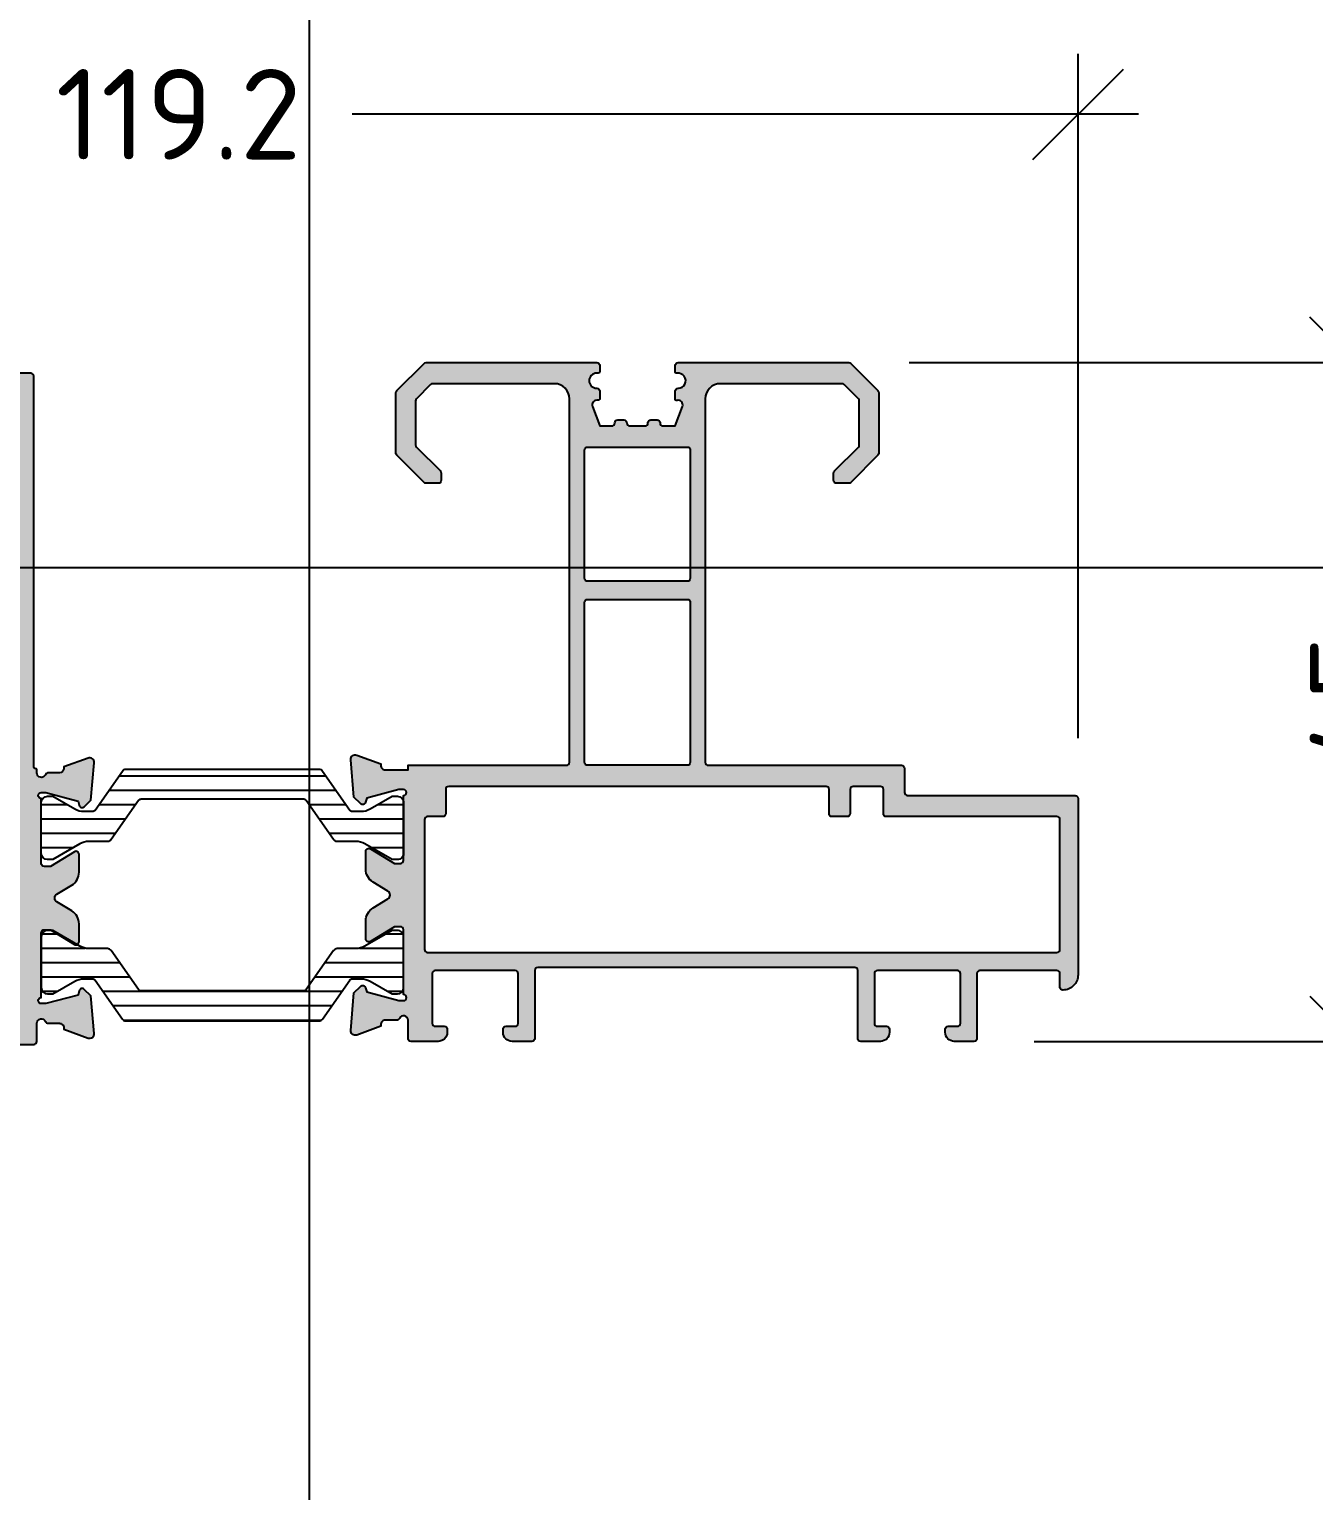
# Model space of a CAD drawing. Extents: x -4122 to 3414, y -5760 to 3840.
# Drawn here: x 722.5 to 807.6, y 2418.8 to 2515.7 of the extents above; entities that cross this region are included whole.
import ezdxf

# ---------------------------------------------------------------- set-up
doc = ezdxf.new("R2010")
doc.units = 0
doc.layers.get('0').update_dxf_attribs({"linetype": 'CONTINUOUS'})
doc.layers.get('DEFPOINTS').update_dxf_attribs({"linetype": 'CONTINUOUS'})
for name, color, linetype in [('ALUM', 7, 'CONTINUOUS'), ('DIM', 94, 'CONTINUOUS'), ('ETEM_AL-HATCH-2', 253, 'CONTINUOUS'), ('POLYAMIDS', 7, 'CONTINUOUS'), ('POLYAMIDS_HATCH', 7, 'CONTINUOUS'), ('UNMOVABLE', 4, 'CONTINUOUS')]:
    doc.layers.add(name, color=color, linetype=linetype)
doc.styles.add('ETEM_NAN', font='isocpeur.ttf')
doc.dimstyles.new('ETEM_ARCHITECTURE_STYLE$0', dxfattribs={"dimtxt": 2, "dimasz": 1, "dimexe": 1, "dimexo": 1, "dimgap": 1, "dimtad": 0, "dimdec": 1, "dimtxsty": 'ETEM_NAN', "dimblk": 'OBLIQUE', "dimcen": 0, "dimdle": 1, "dimclrd": 7, "dimclre": 7, "dimclrt": 7, "dimazin": 3, "dimtfac": 1, "dimtdec": 1, "dimtmove": 0, "dimatfit": 3, "dimtolj": 1, "dimtzin": 0})
pattern_1 = [(0, (-2863.374082630672, -998.9820581089853), (3e-16, 0.9524999999999999), [])]

# ---------------------------------------------------------------- blocks, each defined once
blk = doc.blocks.new('E_75_TEST_PAGE')
at = {"layer": 'DEFPOINTS'}
for p, q in [((185.9338302113247, 0), (185.9338302113247, -960)), ((278.8067960027729, -399.9999999999973), (73.06086441988009, -399.9999999999973))]:
    blk.add_line(p, q, dxfattribs=at)
blk = doc.blocks.new('_OBLIQUE')
at = {"color": 0, "linetype": 'BYBLOCK'}
blk.add_line((-0.5, -0.5), (0.5, 0.5), dxfattribs=at)
blk = doc.blocks.new('*D31')
at = {"layer": 'DEFPOINTS', "color": 0}
for p in [(791.9559492381146, 2510.066571725023), (672.7559492379975, 2477.506758538939), (791.9559492381146, 2464.706758538965)]:
    blk.add_point(p, dxfattribs=at)
at = {"layer": 'DIM', "color": 7}
for p, q in [((672.7559492379975, 2481.506758538939), (672.7559492379975, 2514.066571725023)), ((791.9559492381146, 2468.706758538965), (791.9559492381146, 2514.066571725023)), ((668.7559492379975, 2510.066571725023), (720.855949238056, 2510.066571725023)), ((795.9559492381146, 2510.066571725023), (743.855949238056, 2510.066571725023))]:
    blk.add_line(p, q, dxfattribs=at)
at = {"layer": 'DIM', "color": 7, "xscale": 6, "yscale": 6, "zscale": 6, "rotation": 180}
blk.add_blockref('_OBLIQUE', (672.7559492379975, 2510.066571725023), dxfattribs=at)
at = {"layer": 'DIM', "color": 7, "xscale": 6, "yscale": 6, "zscale": 6}
blk.add_blockref('_OBLIQUE', (791.9559492381146, 2510.066571725023), dxfattribs=at)
at = {"layer": 'DIM', "color": 7, "insert": (732.355949238056, 2510.066571725023), "char_height": 6, "attachment_point": 5, "style": 'ETEM_NAN'}
blk.add_mtext('119.2', dxfattribs=at)
blk = doc.blocks.new('*D32')
at = {"layer": 'DEFPOINTS', "color": 0}
for p in [(776.7559492382435, 2493.606758538933), (785.0559492381118, 2448.606758538964), (810.318411195348, 2448.606758538964)]:
    blk.add_point(p, dxfattribs=at)
at = {"layer": 'DIM', "color": 7}
for p, q in [((810.318411195348, 2497.606758538933), (810.318411195348, 2479.006758538949)), ((780.7559492382435, 2493.606758538933), (814.318411195348, 2493.606758538933)), ((810.318411195348, 2444.606758538964), (810.318411195348, 2463.206758538949)), ((789.0559492381118, 2448.606758538964), (814.318411195348, 2448.606758538964))]:
    blk.add_line(p, q, dxfattribs=at)
at = {"layer": 'DIM', "color": 7, "xscale": 6, "yscale": 6, "zscale": 6}
for p, rotation in [((810.318411195348, 2493.606758538933), 90), ((810.318411195348, 2448.606758538964), 270)]:
    blk.add_blockref('_OBLIQUE', p, dxfattribs=dict(at, rotation=rotation))
at = {"layer": 'DIM', "color": 7, "insert": (810.3184111953484, 2471.106758538948), "char_height": 6, "attachment_point": 5, "rotation": 90, "style": 'ETEM_NAN'}
blk.add_mtext('45', dxfattribs=at)

msp = doc.modelspace()

# ---------------------------------------------------------------- hatches: boundary and pattern name
at = {"layer": 'ETEM_AL-HATCH-2'}
h = msp.add_hatch(color=256, dxfattribs=at)
h.paths.add_polyline_path([(780.4559492381219, 2466.706758538962, 0.4142135623732606), (780.2559492381216, 2466.906758538963), (767.4559492380505, 2466.906758538955, -0.4142135623750742), (767.2559492380466, 2467.10675853896), (767.2559492381957, 2491.206758538939, -0.4142135623713483), (768.2559492381962, 2492.206758538933), (776.400314319632, 2492.206758538931), (777.4559492382369, 2491.151123620326), (777.4559492382347, 2488.062393457549), (775.8145278820022, 2486.420972101315, 0.1989123673775118), (775.7559492382394, 2486.279550745079), (775.7559492382358, 2485.806758538948, 0.4142135623760138), (775.9559492382365, 2485.606758538947), (776.7559492382458, 2485.606758538949, 0.198912367379068), (776.8973705944815, 2485.665337182711), (778.6973705944716, 2487.465337182701, 0.1989123673795353), (778.7559492382339, 2487.606758538938), (778.7559492382358, 2491.606758538938, 0.1989123673797833), (778.6973705944725, 2491.748179895178), (776.8973705944801, 2493.54817989517, 0.1989123673796952), (776.755949238243, 2493.606758538932), (765.45594923802, 2493.606758538931, 0.4142135623730479), (765.2559492381248, 2493.406758539035), (765.2559492381248, 2492.989827147461, 0.4344965176474515), (765.370880925099, 2492.89946878051, -1.089357923036578), (765.4559492381228, 2491.906758538966, 0.4142135623748115), (765.255949238123, 2491.706758538966), (765.2559492381253, 2491.1807940299, 0.4423002207522633), (765.3774256036078, 2491.096299622141, -0.6101096765282041), (765.7371750123131, 2490.702297714135), (765.2559492381521, 2489.40675853893), (764.4559492382024, 2489.40675853893, -0.4142135623731004), (764.2559492382012, 2489.606758538931, 0.4142137598375313), (764.0559491033656, 2489.806758538929), (763.6559491033655, 2489.806758269255, 0.4142131674431699), (763.4559492382037, 2489.606758404094, -0.4142133649075416), (763.2559492382035, 2489.406758538932), (762.2559492380175, 2489.406758538932, -0.4142133649084575), (762.0559492380168, 2489.606758404095, 0.4142131674440802), (761.8559493728563, 2489.806758269255), (761.4559493730395, 2489.806758538929, 0.4142137598370352), (761.255949238203, 2489.606758538931, -0.414213562372606), (761.0559492382023, 2489.40675853893), (760.2559492382558, 2489.40675853893), (759.7747234639124, 2490.702297714093, -0.522661958259284), (760.0559492380813, 2491.106758539005), (760.1559492382845, 2491.106758539007, 0.4142135624828435), (760.2559492382812, 2491.206758539045), (760.2559492380848, 2491.706758539048, 0.4142135622199642), (760.0559492381122, 2491.906758538968, -1), (760.0559492381618, 2492.906758538968), (760.1559492382827, 2492.906758538968, 0.4142135623730951), (760.255949238283, 2493.006758538968), (760.255949238283, 2493.406758539035, 0.4142135623730483), (760.0559492383883, 2493.606758538931), (748.7559492381639, 2493.606758538932, 0.1989123673656451), (748.6145278819337, 2493.548179895177), (746.814527881747, 2491.748179895185, 0.1989123673937105), (746.7559492379756, 2491.606758538938), (746.7559492379756, 2487.606758538938, 0.1989123673796567), (746.8145278817384, 2487.465337182701), (748.6145278817277, 2485.665337182711, 0.1989123673790666), (748.7559492379652, 2485.606758538949), (749.5559492379754, 2485.606758538947, 0.4142135623760138), (749.7559492379756, 2485.806758538948), (749.755949237972, 2486.279550745079, 0.1989123673775075), (749.6973705942097, 2486.420972101315), (748.0559492379767, 2488.062393457549), (748.0559492379767, 2491.151123620328), (749.1115841565812, 2492.206758538933), (757.2559492382103, 2492.206758538933, -0.4142135623751729), (758.2559492382103, 2491.206758538925), (758.2559492380393, 2467.106758538961, -0.4142135623710679), (758.0559492380386, 2466.906758538961), (747.5559492380077, 2466.906758538963), (747.5559492380077, 2466.606758538961), (746.0559492380081, 2466.606758538961, -0.4142135623730951), (745.7559492380084, 2466.906758538961), (745.7559492380084, 2467.007262472451), (744.1585552810071, 2467.588666325195, 0.5486187866263649), (743.757090828584, 2467.280611816137), (743.9741484870489, 2464.799631427166), (744.408442731493, 2464.365337182722, 0.5773502691897558), (744.743049252988, 2464.454994729939), (744.8177638756684, 2464.733833497853), (746.9559492380127, 2465.30675853896), (747.255949238012, 2465.30675853896, -1), (747.255949238012, 2464.906758538963), (747.255949238012, 2460.606758538959, -0.4142135623730951), (747.0559492380127, 2460.406758538959), (746.6559492380098, 2460.406758538959), (745.0598882371843, 2461.3776289122, 0.5850073685778995), (744.755949238012, 2461.20675853896), (744.755949238012, 2460.01783856714, 0.2618237868472814), (745.2362542421512, 2459.163486700942), (746.2233181444727, 2458.563064098821, -0.5621864048547511), (746.2233181444727, 2458.050452979104), (745.2362542421498, 2457.45003037698, 0.2618237868477389), (744.7559492380102, 2456.595678510776), (744.7559492380138, 2455.406758538958, 0.5850073685765936), (745.0598882371861, 2455.235888165719), (746.6559492380117, 2456.206758538958), (747.0559492380131, 2456.206758538958, -0.4142135623730951), (747.2559492380138, 2456.006758538957), (747.2559492380138, 2451.706758538958, -1), (747.2559492380152, 2451.30675853896), (746.9559492380127, 2451.306758538959), (744.8177638756703, 2451.879683580066), (744.7430492529903, 2452.158522347978, 0.5773502691890443), (744.4084427314953, 2452.248179895195), (743.9741484870507, 2451.813885650753), (743.7570908285858, 2449.332905261783, 0.5486187866263657), (744.1585552810103, 2449.024850752723), (745.7559492380138, 2449.606254605468), (745.7559492380138, 2449.706758538959, -0.414213562373095), (746.0559492380131, 2450.006758538957), (746.7976916685153, 2450.006758538957, 0.2982166266984876), (746.9809946963138, 2450.126758538958, -0.8128360659238313), (747.5559492380113, 2450.006758538957), (747.5559492380113, 2448.806758538964, 0.4142135623730909), (747.7559492380116, 2448.606758538963), (749.5559492380127, 2448.606758538963, 0.4783301134816803), (750.1422817338185, 2449.33409354735, 0.5278232370042577), (749.9559492380105, 2449.606758538967), (749.3559492380128, 2449.606758538965, -0.4142135623738234), (749.1559492380135, 2449.806758538964), (749.1559492380117, 2453.106758538965, -0.4142135623732565), (749.3559492380124, 2453.306758538966), (754.6559492380121, 2453.306758538966, -0.4127420533359024), (754.8559492380124, 2453.107761352401), (754.8559492380124, 2449.806758538964, -0.4142135623730951), (754.6559492380117, 2449.606758538963), (754.0559492380117, 2449.606758538963, 0.5278232369990815), (753.869616742205, 2449.334093547352, 0.478330113479008), (754.4559492380168, 2448.606758538963), (755.755949238012, 2448.606758538963, 0.4142135623730951), (755.9559492380127, 2448.806758538964), (755.9559492380127, 2453.306758538962, -0.414213562373095), (756.1559492380135, 2453.506758538963), (777.1559492381117, 2453.506758538963, -0.414213562373095), (777.3559492381124, 2453.306758538962), (777.3559492381124, 2448.806758538964, 0.4142135623726841), (777.5559492381132, 2448.606758538963), (778.8559492381047, 2448.606758538961, 0.4783301134778991), (779.4422817339197, 2449.334093547348, 0.527823237004241), (779.2559492381139, 2449.606758538963), (778.6559492381135, 2449.606758538963, -0.4142135623730951), (778.4559492381128, 2449.806758538964), (778.4559492381128, 2453.105750672018, -0.4156866041302272), (778.6559492381135, 2453.306758538966), (783.9559492381114, 2453.306758538966, -0.4127420533358945), (784.1559492381117, 2453.107761352401), (784.1559492381117, 2449.806758538964, -0.4142135623730951), (783.955949238111, 2449.606758538963), (783.3559492381111, 2449.606758538963, 0.5278232369988094), (783.1696167423044, 2449.334093547352, 0.4783301134790607), (783.7559492381162, 2448.606758538963), (785.0559492381113, 2448.606758538963, 0.4142135623730951), (785.2559492381121, 2448.806758538964), (785.2559492381121, 2453.106758538965, -0.4142135623730951), (785.4559492381128, 2453.306758538966), (790.5559492381077, 2453.306758538966, -0.4142135623807899), (790.7559492381084, 2453.10675853896), (790.7559492380848, 2452.20675853895, 0.4142135623806651), (790.955949238085, 2452.006758538945, 0.4142135623732199), (791.9559492381146, 2453.006758538974), (791.9559492381146, 2464.706758538966, 0.4142135623730014), (791.7559492381152, 2464.906758538966), (780.6559492381217, 2464.90675853897, -0.4142135623729977), (780.4559492381219, 2465.106758538969)])
h.paths.add_polyline_path([(775.2559492380493, 2465.506758538957, -0.4142135623730951), (775.455949238051, 2465.306758538956), (775.455949238051, 2463.706758538959, 0.4142135623730951), (775.6559492380526, 2463.506758538957), (776.6559492380553, 2463.506758538957, 0.4142135623730951), (776.8559492380597, 2463.706758538962), (776.8559492380597, 2465.306758538959, -0.4142135623733917), (777.0559492380609, 2465.506758538959), (778.8559492381288, 2465.506758538957, -0.4142135623727984), (779.0559492381295, 2465.306758538956), (779.0559492381295, 2463.706758538958, 0.4142135623730951), (779.2559492381303, 2463.506758538957), (790.5559492381186, 2463.506758538957, -0.4142135623730951), (790.7559492381157, 2463.30675853896), (790.7559492381157, 2454.706758538963, -0.4142135623730931), (790.5559492381154, 2454.506758538963), (748.8559492380106, 2454.506758538963, -0.4142135623731579), (748.6559492380098, 2454.706758538964), (748.6559492380117, 2463.306758538948, -0.4142135623730339), (748.8559492380215, 2463.506758538957), (749.8559492380515, 2463.506758538957, 0.414213562373095), (750.0559492380513, 2463.706758538958), (750.0559492380513, 2465.306758538956, -0.4142135623730951), (750.2559492380525, 2465.506758538957)], flags=16)
h.paths.add_polyline_path([(766.0559492380131, 2466.906758538952), (759.4559492381046, 2466.906758538946, -0.4142135623719292), (759.255949238103, 2467.106758538946), (759.255949238052, 2477.706758538928, -0.4142135623745028), (759.4559492380514, 2477.906758538928), (766.0559492380136, 2477.906758538928, -0.4142135623730949), (766.2559492380138, 2477.706758538927), (766.2559492380138, 2467.106758538952, -0.4142135623729946)], flags=16)
h.paths.add_polyline_path([(766.055949238055, 2479.106758538889), (759.455949238035, 2479.106758538885, -0.4142135623729434), (759.2559492380338, 2479.306758538886), (759.2559492380248, 2487.806758538843, -0.4142135623734085), (759.4559492380228, 2488.006758538841), (766.0559492381864, 2488.006758538841, -0.4142135623775433), (766.2559492381848, 2487.806758538839), (766.2559492380557, 2479.306758538886, -0.4142135623691094)], flags=16)
h = msp.add_hatch(color=256, dxfattribs=at)
edge = h.paths.add_edge_path()
edge.add_arc((718.055949238004, 2492.606758538932), 0.299999999999244, 89.99999999999459, 180.0000000000054)
edge.add_line((717.7559492380047, 2492.606758538932), (717.7559492380047, 2491.506758538934))
edge.add_arc((718.5559492380063, 2491.506758538932), 0.8000000000013472, 179.999999999888, 269.9999999998514)
edge.add_arc((718.5559492380027, 2490.906758538933), 0.2000000000024897, 270.0000000005048, 360.0000000005374)
edge.add_line((718.7559492380047, 2490.906758538935), (718.7559492380047, 2491.506758538934))
edge.add_arc((718.9559492380037, 2491.506758538932), 0.1999999999988802, 89.99999999947067, 179.999999999487, ccw=False)
edge.add_line((718.9559492380055, 2491.706758538931), (721.3559492380033, 2491.706758538931))
edge.add_arc((721.3559492380051, 2491.506758538932), 0.199999999998937, 5.293259164318442e-10, 90.00000000051301, ccw=False)
edge.add_line((721.555949238004, 2491.506758538934), (721.555949238004, 2485.906758538935))
edge.add_arc((721.3559492380015, 2485.906758538933), 0.2000000000025466, -89.99999999947892, 5.210836206970271e-10, ccw=False)
edge.add_line((721.3559492380033, 2485.706758538931), (718.7559492380047, 2485.706758538931))
edge.add_line((718.7559492380047, 2485.706758538931), (718.7559492380047, 2486.506758538934))
edge.add_arc((718.5559492380058, 2486.506758538932), 0.199999999998937, 5.292443e-10, 90.00000000051297)
edge.add_arc((718.5559492380022, 2485.906758538933), 0.7999999999973113, 89.99999999985954, 179.9999999998799)
edge.add_line((717.7559492380047, 2485.906758538935), (717.7559492380047, 2484.806758538933))
edge.add_arc((717.9559492380055, 2484.806758538933), 0.2000000000006992, 179.9999999999919, 270.0000000000081)
edge.add_line((717.9559492380055, 2484.606758538932), (721.3559492380069, 2484.606758538932))
edge.add_arc((721.3559492380065, 2484.406758538935), 0.1999999999969759, -0.9747850405913141, 89.99999999984527, ccw=False)
edge.add_line((721.5559202937753, 2484.40335606139), (721.3577060080521, 2473.303356061395))
edge.add_arc((721.1577349522846, 2473.306758538939), 0.1999999999955259, 269.9999999997476, 359.02521495988213, ccw=False)
edge.add_line((721.1577349522837, 2473.106758538943), (715.0559492380004, 2473.106758538947))
edge.add_arc((715.055949237999, 2472.906758538948), 0.1999999999989654, 89.99999999949519, 179.9999999994626)
edge.add_line((714.8559492379997, 2472.90675853895), (714.8559492379997, 2472.706758538916))
edge.add_arc((714.5559492379986, 2472.706758538917), 0.3000000000012335, 203.5781784788444, 359.99999999981543, ccw=False)
edge.add_arc((714.0976916685009, 2472.506758538914), 0.2000000000021414, 23.57817847778698, 89.99999999960917)
edge.add_line((714.0976916685019, 2472.706758538916), (713.3559492379997, 2472.706758538916))
edge.add_arc((713.3559492379978, 2473.006758538914), 0.2999999999973681, 180.0000000017207, 270.0000000003637, ccw=False)
edge.add_line((713.0559492380004, 2473.006758538905), (713.0559492379967, 2473.107262472404))
edge.add_line((713.0559492379967, 2473.107262472404), (711.4585552809973, 2473.68866632515))
edge.add_arc((711.3559492379997, 2473.406758538911), 0.3000000000032976, 70.00000000021647, 184.9999999999085)
edge.add_line((711.0570908285687, 2473.380611816087), (711.2741484870372, 2470.899631427121))
edge.add_line((711.2741484870372, 2470.899631427121), (711.7084427314827, 2470.465337182676))
edge.add_arc((711.8498640877193, 2470.606758538912), 0.1999999999988641, 224.9999999999943, 345.0000000004927)
edge.add_line((712.0430492529764, 2470.554994729894), (712.117763875655, 2470.833833497808))
edge.add_line((712.117763875655, 2470.833833497808), (714.2559492380011, 2471.406758538913))
edge.add_line((714.2559492380011, 2471.406758538913), (714.5559492380004, 2471.406758538913))
edge.add_arc((714.5559492380022, 2471.206758538916), 0.1999999999970896, -89.99999999947892, 90.00000000052108, ccw=False)
edge.add_line((714.555949238004, 2471.006758538919), (714.5559492380004, 2466.70675853892))
edge.add_arc((714.3559492379997, 2466.70675853892), 0.2000000000008129, 270.00000000002444, 359.99999999997556, ccw=False)
edge.add_line((714.3559492379997, 2466.506758538919), (713.9559492379982, 2466.506758538919))
edge.add_line((713.9559492379982, 2466.506758538919), (712.3598882371758, 2467.477628912162))
edge.add_arc((712.2559492380025, 2467.306758538922), 0.2000000000017391, 58.68820535242877, 179.9999999998127)
edge.add_line((712.0559492380004, 2467.306758538922), (712.0559492380004, 2466.117838567101))
edge.add_arc((713.0559492380027, 2466.117838567101), 1.000000000002046, 180.0000000000041, 238.6882053527023)
edge.add_line((712.5362542421414, 2465.263486700901), (714.5559492380004, 2464.034923360625))
edge.add_line((714.5559492380004, 2464.034923360625), (714.5559492380004, 2461.878593717247))
edge.add_line((714.5559492380004, 2461.878593717247), (712.5362542421414, 2460.650030376972))
edge.add_arc((713.0559492380031, 2459.795678510771), 1.000000000002678, 121.3117946473178, 179.9999999999756)
edge.add_line((712.0559492380004, 2459.795678510771), (712.0559492380004, 2458.606758538947))
edge.add_arc((712.2559492380011, 2458.606758538949), 0.2000000000006992, 180.0000000007043, 301.3117946480946)
edge.add_line((712.3598882371758, 2458.43588816571), (713.9559492379982, 2459.40675853895))
edge.add_line((713.9559492379982, 2459.40675853895), (714.3559492379997, 2459.40675853895))
edge.add_arc((714.3559492380015, 2459.206758538951), 0.1999999999989228, 5.251763468550052e-10, 90.00000000052108, ccw=False)
edge.add_line((714.5559492380004, 2459.206758538953), (714.5559492380004, 2454.90675853895))
edge.add_arc((714.5559492380004, 2454.706758538953), 0.1999999999970896, -90, 90, ccw=False)
edge.add_line((714.5559492380004, 2454.506758538956), (714.2559492380011, 2454.506758538956))
edge.add_line((714.2559492380011, 2454.506758538956), (712.117763875655, 2455.079683580065))
edge.add_line((712.117763875655, 2455.079683580065), (712.0430492529764, 2455.358522347975))
edge.add_arc((711.8498640877184, 2455.306758538959), 0.1999999999993329, 14.99999999889084, 134.9999999994645)
edge.add_line((711.7084427314827, 2455.448179895197), (711.2741484870372, 2455.013885650748))
edge.add_line((711.2741484870372, 2455.013885650748), (711.0570908285687, 2452.532905261782))
edge.add_arc((711.3559492379987, 2452.506758538957), 0.3000000000025308, 174.9999999998632, 290.000000000015)
edge.add_line((711.4585552809973, 2452.224850752719), (713.0559492380004, 2452.806254605465))
edge.add_line((713.0559492380004, 2452.806254605465), (713.0559492380004, 2452.90675853895))
edge.add_arc((713.3559492380001, 2452.906758538957), 0.2999999999993577, 90.00000000001631, 180.0000000013733, ccw=False)
edge.add_line((713.3559492379997, 2453.206758538956), (714.0976916685019, 2453.206758538956))
edge.add_arc((714.0976916685028, 2453.406758538958), 0.2000000000016371, 269.9999999998453, 336.4218215211739)
edge.add_arc((714.5559492379999, 2453.206758538957), 0.3000000000001401, -1.3852741176378913e-10, 156.4218215221731, ccw=False)
edge.add_line((714.8559492379997, 2453.206758538956), (714.8559492379997, 2448.606758538961))
edge.add_arc((715.0559492379986, 2448.60675853896), 0.1999999999989086, 179.9999999994789, 269.9999999994789)
edge.add_line((715.0559492379967, 2448.406758538961), (716.3559492379778, 2448.406758538961))
edge.add_arc((716.3559492379778, 2449.006758538967), 0.6000000000059771, 270.0000000000135, 359.9999999996377)
edge.add_line((716.9559492379836, 2449.006758538963), (716.9559492379836, 2449.206758538964))
edge.add_arc((716.7559492379834, 2449.206758538964), 0.2000000000005286, 359.999999999943, 450.000000000057)
edge.add_line((716.7559492379829, 2449.406758538964), (716.1559492379844, 2449.406758538964))
edge.add_arc((716.1559492379826, 2449.606758538963), 0.1999999999989086, 180.0000000005211, 270.0000000005211, ccw=False)
edge.add_line((715.9559492379836, 2449.606758538961), (715.9559492379836, 2452.905750672017))
edge.add_arc((716.1559492379848, 2452.906756012208), 0.2000025267570447, 90.00000000000807, 180.2880063239054, ccw=False)
edge.add_line((716.1559492379844, 2453.106758538965), (721.4559492379836, 2453.106758538965))
edge.add_arc((721.4559492379836, 2452.906756012208), 0.2000025267570464, 0.28800632387691394, 89.99999999999193, ccw=False)
edge.add_line((721.6559492379844, 2452.907761352399), (721.6559492379844, 2449.606758538961))
edge.add_arc((721.4559492379855, 2449.606758538963), 0.1999999999989086, 269.9999999994789, 359.9999999994789, ccw=False)
edge.add_line((721.4559492379836, 2449.406758538964), (720.8559492379815, 2449.406758538964))
edge.add_arc((720.8559492379828, 2449.206758538963), 0.2000000000016939, 90.00000000027684, 180.0000000007654)
edge.add_line((720.6559492379807, 2449.20675853896), (720.6559492379844, 2449.006758538963))
edge.add_arc((721.2559492379875, 2449.006758538967), 0.6000000000029218, 180.000000000418, 269.9999999999295)
edge.add_line((721.2559492379866, 2448.406758538964), (722.7559492380011, 2448.406758538964))
edge.add_arc((722.7559492380029, 2448.606758538963), 0.1999999999989086, 269.9999999994789, 359.9999999994789)
edge.add_line((722.9559492380018, 2448.606758538961), (722.9559492380018, 2449.806758538959))
edge.add_arc((723.2559492380025, 2449.806758538958), 0.3000000000004945, 23.578178478161078, 179.9999999998046, ccw=False)
edge.add_arc((723.7142068074983, 2450.006758538959), 0.2000000000003479, 203.5781784785842, 270.000000000399)
edge.add_line((723.7142068074996, 2449.806758538959), (724.4559492380018, 2449.806758538959))
edge.add_arc((724.455949238, 2449.506758538957), 0.3000000000010914, -3.474269760772586e-10, 89.99999999965257, ccw=False)
edge.add_line((724.7559492380011, 2449.506758538956), (724.7559492380011, 2449.406254605467))
edge.add_line((724.7559492380011, 2449.406254605467), (726.3533431950042, 2448.824850752725))
edge.add_arc((726.4559492380032, 2449.106758538958), 0.2999999999983777, 249.9999999996319, 364.9999999996834)
edge.add_line((726.7548076474292, 2449.132905261781), (726.5377499889643, 2451.613885650754))
edge.add_line((726.5377499889643, 2451.613885650754), (726.1034557445188, 2452.048179895196))
edge.add_arc((725.962034388284, 2451.906758538956), 0.2000000000000498, 45.00000000088664, 165.0000000007591)
edge.add_line((725.7688492230251, 2451.958522347974), (725.6941346003429, 2451.679683580064))
edge.add_line((725.6941346003429, 2451.679683580064), (723.5559492380004, 2451.106758538958))
edge.add_line((723.5559492380004, 2451.106758538958), (723.2559492380011, 2451.106758538961))
edge.add_arc((723.2559492380011, 2451.306758538959), 0.1999999999970896, 90, 270, ccw=False)
edge.add_line((723.2559492380011, 2451.506758538956), (723.2559492380011, 2455.806758538959))
edge.add_arc((723.455949238, 2455.806758538957), 0.1999999999989086, 89.99999999947892, 179.9999999994789, ccw=False)
edge.add_line((723.4559492380018, 2456.006758538956), (723.8559492380033, 2456.006758538956))
edge.add_line((723.8559492380033, 2456.006758538956), (725.4520102388293, 2455.035888165716))
edge.add_arc((725.5559492380004, 2455.206758538958), 0.2000000000011421, 238.6882053533445, 360.0000000005252)
edge.add_line((725.7559492380011, 2455.20675853896), (725.7559492380047, 2456.395678510777))
edge.add_arc((724.7559492380038, 2456.395678510778), 1.000000000001108, 359.9999999999732, 418.6882053527321)
edge.add_line((725.2756442338638, 2457.250030376978), (724.2885803315427, 2457.850452979103))
edge.add_arc((724.4444888303007, 2458.106758538961), 0.2999999999986881, 121.3117946473692, 238.68820535263092, ccw=False)
edge.add_line((724.2885803315427, 2458.36306409882), (725.2756442338638, 2458.963486700941))
edge.add_arc((724.7559492380011, 2459.817838567139), 1.000000000000107, 301.3117946474798, 360.0000000001856)
edge.add_line((725.7559492380011, 2459.817838567142), (725.7559492380011, 2461.006758538959))
edge.add_arc((725.5559492380013, 2461.006758538959), 0.2000000000000455, 359.9999999999633, 481.3117946472076)
edge.add_line((725.4520102388293, 2461.177628912199), (723.8559492380033, 2460.20675853896))
edge.add_line((723.8559492380033, 2460.20675853896), (723.4559492380018, 2460.20675853896))
edge.add_arc((723.4559492380009, 2460.40675853896), 0.1999999999998181, 180.0000000007817, 270.00000000026057, ccw=False)
edge.add_line((723.2559492380011, 2460.406758538957), (723.2559492380011, 2464.70675853896))
edge.add_arc((723.2559492380011, 2464.906758538961), 0.2000000000007276, 90, 270, ccw=False)
edge.add_line((723.2559492380011, 2465.106758538961), (723.5559492380004, 2465.106758538961))
edge.add_line((723.5559492380004, 2465.106758538961), (725.6941346003465, 2464.533833497852))
edge.add_line((725.6941346003465, 2464.533833497852), (725.7688492230251, 2464.254994729938))
edge.add_arc((725.9620343882849, 2464.30675853896), 0.2000000000022334, 195.0000000003246, 314.9999999995019)
edge.add_line((726.1034557445224, 2464.16533718272), (726.5377499889643, 2464.599631427166))
edge.add_line((726.5377499889643, 2464.599631427166), (726.7548076474292, 2467.080611816135))
edge.add_arc((726.4559492380037, 2467.10675853896), 0.2999999999981164, 354.9999999997841, 469.9999999997444)
edge.add_line((726.3533431950078, 2467.388666325195), (724.7559492380047, 2466.807262472452))
edge.add_line((724.7559492380047, 2466.807262472452), (724.7559492380047, 2466.70675853896))
edge.add_arc((724.4559492380055, 2466.706758538964), 0.2999999999994145, 270.0000000000271, 359.99999999927803, ccw=False)
edge.add_line((724.4559492380055, 2466.406758538964), (723.7142068074996, 2466.406758538964))
edge.add_arc((723.7142068074983, 2466.206758538964), 0.2000000000003439, 89.99999999960103, 156.4218215214158)
edge.add_arc((723.2559492380029, 2466.406758538966), 0.3000000000006821, 179.9999999996743, 336.4218215216645, ccw=False)
edge.add_line((722.9559492380018, 2466.406758538968), (722.9559492380055, 2466.606758538961))
edge.add_arc((722.8559492380028, 2466.606758538961), 0.1000000000029218, 4.315377e-10, 89.9999999995766)
edge.add_arc((722.8559492380042, 2466.806758538963), 0.0999999999990564, 180.0000000002931, 269.99999999970686, ccw=False)
edge.add_line((722.7559492380047, 2466.806758538962), (722.7559492380047, 2492.706758538931))
edge.add_arc((722.555949238004, 2492.706758538931), 0.2000000000007276, 0, 90)
edge.add_line((722.555949238004, 2492.906758538932), (718.055949238004, 2492.906758538932))
edge = h.paths.add_edge_path(flags=16)
edge.add_arc((721.4559492380059, 2454.506758538963), 0.2000000000006992, -90.00000000000807, 8.071765478234738e-12, ccw=False)
edge.add_line((721.4559492380055, 2454.306758538962), (716.1559492380062, 2454.306758538962))
edge.add_arc((716.1559492380067, 2454.506758538963), 0.200000000000756, 180.0000000000081, 269.99999999999187, ccw=False)
edge.add_line((715.9559492380055, 2454.506758538963), (715.9559492379982, 2471.706758538964))
edge.add_arc((716.1559492379989, 2471.706758538964), 0.2000000000007276, 90, 180, ccw=False)
edge.add_line((716.1559492379989, 2471.906758538964), (721.4559492379982, 2471.906758538964))
edge.add_arc((721.4559492379964, 2471.706758538965), 0.1999999999989654, -5.04826402902836e-10, 89.9999999994626, ccw=False)
edge.add_line((721.6559492379953, 2471.706758538964), (721.6559492380062, 2454.506758538963))
at = {"layer": 'POLYAMIDS_HATCH', "ltscale": 0.1}
h = msp.add_hatch(dxfattribs=at)
h.set_pattern_fill('ANSI31', color=256, scale=0.3, angle=315)
h.set_pattern_definition(pattern_1)
edge = h.paths.add_edge_path()
edge.add_line((735.2559492375591, 2464.656758538959), (729.8617778557606, 2464.656758538959))
edge.add_arc((729.8617778557586, 2464.456758538959), 0.1999999999998181, 89.99999999944633, 144.9999999993937)
edge.add_line((729.6979474469023, 2464.571473826231), (727.8866588367842, 2461.984685608053))
edge.add_arc((727.6409132234982, 2462.156758538959), 0.299999999999821, 269.9999999998263, 324.99999999984647, ccw=False)
edge.add_line((727.6409132234973, 2461.85675853896), (726.416718753018, 2461.85675853896))
edge.add_arc((726.41671875302, 2460.656758538958), 1.200000000001182, 90.00000000009229, 120.0000000000944)
edge.add_line((725.8167187530177, 2461.6959890235), (724.0167187530184, 2460.656758538959))
edge.add_line((724.0167187530184, 2460.656758538959), (723.6559492375596, 2460.656758538959))
edge.add_arc((723.6559492375601, 2461.05675853896), 0.4000000000010004, 179.9999999999349, 269.99999999993486, ccw=False)
edge.add_line((723.2559492375591, 2461.05675853896), (723.2559492375591, 2464.456758538958))
edge.add_arc((723.6559492375601, 2464.456758538959), 0.4000000000010004, 90.00000000006509, 180.0000000000651, ccw=False)
edge.add_line((723.6559492375596, 2464.85675853896), (724.0167187530184, 2464.85675853896))
edge.add_line((724.0167187530184, 2464.85675853896), (725.470308591504, 2464.017528054419))
edge.add_arc((726.0703085915064, 2465.056758538961), 1.200000000001225, 239.9999999999009, 269.9999999999023)
edge.add_line((726.0703085915044, 2463.85675853896), (726.6518358274485, 2463.85675853896))
edge.add_arc((726.6518358274504, 2464.056758538959), 0.1999999999998181, 269.9999999994463, 324.9999999993938)
edge.add_line((726.8156662363068, 2463.942043251688), (728.6269548464248, 2466.528831469865))
edge.add_arc((728.8727004597109, 2466.356758538959), 0.299999999999821, 89.99999999982629, 144.9999999998464, ccw=False)
edge.add_line((728.8727004597118, 2466.656758538959), (735.25594923756, 2466.656758538959))
edge.add_line((735.25594923756, 2466.656758538959), (741.6391980154073, 2466.656758538959))
edge.add_arc((741.6391980154082, 2466.356758538959), 0.2999999999997272, 35.00000000015348, 90.00000000017371, ccw=False)
edge.add_line((741.8849436286943, 2466.528831469865), (743.6962322388123, 2463.942043251688))
edge.add_arc((743.8600626476682, 2464.056758538959), 0.1999999999988439, 215.0000000004675, 270.0000000004234)
edge.add_line((743.8600626476697, 2463.85675853896), (744.4415898836147, 2463.85675853896))
edge.add_arc((744.4415898836122, 2465.056758538959), 1.199999999999818, 270.0000000001194, 300.0000000001129)
edge.add_line((745.0415898836142, 2464.017528054419), (746.4951797221007, 2464.85675853896))
edge.add_line((746.4951797221007, 2464.85675853896), (746.8559492375595, 2464.85675853896))
edge.add_arc((746.8559492375585, 2464.456758538959), 0.4000000000005457, -1.3028511602897197e-10, 89.99999999986977, ccw=False)
edge.add_line((747.2559492375591, 2464.456758538958), (747.2559492375591, 2461.05675853896))
edge.add_arc((746.8559492375585, 2461.056758538959), 0.4000000000005457, -89.99999999986971, 1.3022827261011116e-10, ccw=False)
edge.add_line((746.8559492375595, 2460.656758538959), (746.4951797221007, 2460.656758538959))
edge.add_line((746.4951797221007, 2460.656758538959), (744.6951797221005, 2461.6959890235))
edge.add_arc((744.0951797220982, 2460.656758538958), 1.200000000001168, 59.99999999990558, 89.99999999990773)
edge.add_line((744.0951797221002, 2461.85675853896), (742.8709852516209, 2461.85675853896))
edge.add_arc((742.8709852516205, 2462.156758538958), 0.2999999999988177, 215.0000000000611, 270.0000000000868, ccw=False)
edge.add_line((742.6252396383348, 2461.984685608053), (740.8139510282159, 2464.571473826231))
edge.add_arc((740.65012061936, 2464.45675853896), 0.1999999999988439, 35.00000000046754, 90.0000000004234)
edge.add_line((740.6501206193585, 2464.656758538959), (735.2559492375591, 2464.656758538959))
h = msp.add_hatch(dxfattribs=at)
h.set_pattern_fill('ANSI31', color=256, scale=0.3, angle=315)
h.set_pattern_definition(pattern_1)
edge = h.paths.add_edge_path()
edge.add_line((735.2559492380047, 2451.956758538958), (729.8617778562062, 2451.956758538958))
edge.add_arc((729.8617778562043, 2452.156758538958), 0.1999999999998181, 215.0000000006063, 270.00000000055365, ccw=False)
edge.add_line((729.6979474473479, 2452.042043251686), (727.8866588372299, 2454.628831469864))
edge.add_arc((727.6409132239438, 2454.456758538958), 0.299999999999821, 35.00000000015354, 90.0000000001737)
edge.add_line((727.6409132239429, 2454.756758538957), (726.4167187534637, 2454.756758538957))
edge.add_arc((726.4167187534656, 2455.956758538959), 1.200000000001182, 239.99999999990558, 269.9999999999077, ccw=False)
edge.add_line((725.8167187534633, 2454.917528054417), (724.016718753464, 2455.956758538958))
edge.add_line((724.016718753464, 2455.956758538958), (723.6559492380053, 2455.956758538958))
edge.add_arc((723.6559492380057, 2455.556758538957), 0.4000000000010004, 90.00000000006513, 180.0000000000651)
edge.add_line((723.2559492380047, 2455.556758538957), (723.2559492380047, 2452.156758538959))
edge.add_arc((723.6559492380057, 2452.156758538958), 0.4000000000010004, 179.9999999999349, 269.9999999999349)
edge.add_line((723.6559492380053, 2451.756758538957), (724.016718753464, 2451.756758538957))
edge.add_line((724.016718753464, 2451.756758538957), (725.4703085919497, 2452.595989023498))
edge.add_arc((726.0703085919521, 2451.556758538956), 1.200000000001225, 90.00000000009771, 120.0000000000991, ccw=False)
edge.add_line((726.07030859195, 2452.756758538957), (726.6518358278942, 2452.756758538957))
edge.add_arc((726.6518358278961, 2452.556758538958), 0.1999999999998181, 35.00000000060618, 90.00000000055371, ccw=False)
edge.add_line((726.8156662367525, 2452.671473826229), (728.6269548468705, 2450.084685608052))
edge.add_arc((728.8727004601566, 2450.256758538958), 0.299999999999821, 215.0000000001536, 270.0000000001737)
edge.add_line((728.8727004601575, 2449.956758538958), (735.2559492380057, 2449.956758538958))
edge.add_line((735.2559492380057, 2449.956758538958), (741.6391980158529, 2449.956758538958))
edge.add_arc((741.6391980158538, 2450.256758538958), 0.2999999999997272, 269.9999999998263, 324.9999999998465)
edge.add_line((741.8849436291399, 2450.084685608052), (743.6962322392579, 2452.671473826229))
edge.add_arc((743.8600626481139, 2452.556758538959), 0.1999999999988439, 89.99999999957657, 144.9999999995325, ccw=False)
edge.add_line((743.8600626481153, 2452.756758538957), (744.4415898840604, 2452.756758538957))
edge.add_arc((744.4415898840579, 2451.556758538958), 1.199999999999818, 59.99999999988711, 89.99999999988057, ccw=False)
edge.add_line((745.0415898840598, 2452.595989023498), (746.4951797225464, 2451.756758538957))
edge.add_line((746.4951797225464, 2451.756758538957), (746.8559492380051, 2451.756758538957))
edge.add_arc((746.8559492380042, 2452.156758538958), 0.4000000000005457, 270.0000000001302, 360.0000000001303)
edge.add_line((747.2559492380047, 2452.156758538959), (747.2559492380047, 2455.556758538957))
edge.add_arc((746.8559492380042, 2455.556758538958), 0.4000000000005457, 359.9999999998698, 449.9999999998697)
edge.add_line((746.8559492380051, 2455.956758538958), (746.4951797225464, 2455.956758538958))
edge.add_line((746.4951797225464, 2455.956758538958), (744.6951797225462, 2454.917528054417))
edge.add_arc((744.0951797225439, 2455.956758538959), 1.200000000001168, 270.00000000009226, 300.0000000000944, ccw=False)
edge.add_line((744.0951797225458, 2454.756758538957), (742.8709852520666, 2454.756758538957))
edge.add_arc((742.8709852520661, 2454.456758538959), 0.2999999999988177, 89.99999999991316, 144.9999999999389)
edge.add_line((742.6252396387805, 2454.628831469864), (740.8139510286616, 2452.042043251686))
edge.add_arc((740.6501206198056, 2452.156758538957), 0.1999999999988439, 269.99999999957663, 324.99999999953246, ccw=False)
edge.add_line((740.6501206198042, 2451.956758538958), (735.2559492380047, 2451.956758538958))

# ---------------------------------------------------------------- linework, layer by layer
at = {"layer": 'ALUM'}
for points in [[(791.9559492381146, 2464.706758538965), (791.9559492381146, 2453.006758538974, -0.4142135623734946), (790.9559492380837, 2452.006758538945, -0.4142135623774238), (790.7559492380848, 2452.206758538949), (790.7559492381084, 2453.10675853896, 0.4142135623807952), (790.5559492381077, 2453.306758538966), (785.4559492381128, 2453.306758538966, 0.414213562373095), (785.2559492381121, 2453.106758538965), (785.2559492381121, 2448.806758538964, -0.414213562373095), (785.0559492381113, 2448.606758538963), (783.7559492381121, 2448.606758538963, -0.4142135623691963), (783.1559492381117, 2449.206758538964), (783.1559492381117, 2449.406758538963, -0.4142135623780898), (783.3559492381124, 2449.606758538963), (783.955949238111, 2449.606758538963, 0.414213562373095), (784.1559492381117, 2449.806758538964), (784.1559492381117, 2453.105750672018, 0.4156866041310246), (783.955949238111, 2453.306758538966), (778.6559492381135, 2453.306758538966, 0.4156866041308586), (778.4559492381128, 2453.105750672018), (778.4559492381128, 2449.806758538964, 0.414213562373095), (778.6559492381135, 2449.606758538963), (779.2559492381121, 2449.606758538963, -0.4142135623777567), (779.4559492381128, 2449.406758538963), (779.455949238111, 2449.206758538964, -0.4142135623687802), (778.8559492381106, 2448.606758538961), (777.5559492381132, 2448.606758538963, -0.414213562373095), (777.3559492381124, 2448.806758538964), (777.3559492381124, 2453.306758538962, 0.4142135623730535), (777.1559492381117, 2453.506758538963), (756.1559492380135, 2453.506758538963, 0.4142135623730534), (755.9559492380127, 2453.306758538962), (755.9559492380127, 2448.806758538964, -0.414213562373095), (755.755949238012, 2448.606758538963), (754.4559492380127, 2448.606758538963, -0.4142135623691963), (753.8559492380124, 2449.206758538964), (753.8559492380124, 2449.406758538963, -0.4142135623780898), (754.0559492380131, 2449.606758538963), (754.6559492380117, 2449.606758538963, 0.414213562373095), (754.8559492380124, 2449.806758538964), (754.8559492380124, 2453.105750672018, 0.4156866041310246), (754.6559492380117, 2453.306758538966), (749.3559492380124, 2453.306758538966, 0.414213562373095), (749.1559492380117, 2453.106758538965), (749.1559492380135, 2449.806758538964, 0.4142135623742189), (749.3559492380124, 2449.606758538965), (749.9559492380127, 2449.606758538967, -0.414213562370348), (750.1559492380117, 2449.406758538966), (750.1559492380117, 2449.206758538964, -0.4142135623743077), (749.5559492380113, 2448.606758538963), (747.7559492380102, 2448.606758538963, -0.4142135623722792), (747.5559492380113, 2448.806758538964), (747.5559492380113, 2450.006758538957, 0.81283606592552), (746.9809946963129, 2450.126758538956, -0.2982166266960859), (746.7976916685153, 2450.006758538957), (746.0559492380131, 2450.006758538957, 0.4142135623735391), (745.7559492380138, 2449.706758538958), (745.7559492380138, 2449.606254605468), (744.1585552810108, 2449.024850752724, -0.5486187866279364), (743.7570908285858, 2449.332905261783), (743.9741484870507, 2451.813885650753), (744.4084427314943, 2452.248179895194, -0.5773502691909871), (744.7430492529899, 2452.158522347978), (744.8177638756703, 2451.879683580066), (746.9559492380127, 2451.306758538959), (747.2559492380138, 2451.30675853896, 0.9999999999999999), (747.2559492380138, 2451.706758538958), (747.2559492380138, 2456.006758538957, 0.4142135623724291), (747.0559492380131, 2456.206758538958), (746.6559492380117, 2456.206758538958), (745.0598882371856, 2455.235888165719, -0.5850073685772093), (744.7559492380138, 2455.406758538959), (744.7559492380102, 2456.595678510781, -0.2618237868469329), (745.2362542421512, 2457.450030376981), (746.2233181444723, 2458.050452979104, 0.5621864048554108), (746.2233181444723, 2458.563064098821), (745.2362542421512, 2459.163486700942, -0.2618237868470957), (744.755949238012, 2460.017838567139), (744.755949238012, 2461.20675853896, -0.5850073685772091), (745.0598882371838, 2461.3776289122), (746.6559492380098, 2460.406758538959), (747.0559492380113, 2460.406758538959, 0.4142135623763832), (747.255949238012, 2460.60675853896), (747.255949238012, 2464.906758538963, 0.9999999999999999), (747.255949238012, 2465.30675853896), (746.9559492380127, 2465.30675853896), (744.8177638756684, 2464.733833497853), (744.743049252988, 2464.454994729941, -0.5773502691933583), (744.4084427314925, 2464.365337182723), (743.9741484870489, 2464.799631427166), (743.757090828584, 2467.280611816136, -0.5486187866255265), (744.1585552810053, 2467.588666325195), (745.7559492380084, 2467.007262472451), (745.7559492380084, 2466.906758538961, 0.4142135623740383), (746.0559492380095, 2466.606758538961), (747.5559492380077, 2466.606758538961), (747.5559492380077, 2466.906758538963), (758.0559492380386, 2466.906758538961, 0.4142135623691825), (758.2559492380393, 2467.10675853896), (758.2559492382103, 2491.206758538935, 0.4142135623725622), (757.2559492382103, 2492.206758538933), (749.1944268690537, 2492.206758538933, 0.1989123673779427), (749.0530055128171, 2492.148179895169), (748.114527881739, 2491.209702264091, 0.1989123673794752), (748.0559492379767, 2491.068280907854), (748.0559492379767, 2488.145236170024, 0.1989123673821263), (748.114527881739, 2488.003814813787), (749.6973705942097, 2486.420972101314, -0.1989123673787178), (749.755949237972, 2486.279550745078), (749.7559492379756, 2485.806758538949, -0.4142135623783395), (749.5559492379749, 2485.606758538947), (748.7559492379665, 2485.606758538949, -0.1989123673803029), (748.6145278817281, 2485.665337182711), (746.814527881738, 2487.465337182701, -0.1989123673810815), (746.7559492379756, 2487.60675853894), (746.7559492379756, 2491.60675853894, -0.1989123673791096), (746.8145278817398, 2491.748179895178), (748.6145278819264, 2493.54817989517, -0.1989123673795214), (748.7559492381648, 2493.606758538932), (760.0559492383878, 2493.606758538931, -0.414213562373095), (760.255949238283, 2493.406758539035), (760.255949238283, 2493.006758538968, -0.414213562373095), (760.1559492382827, 2492.906758538968), (760.0559492382114, 2492.906758538968, 0.9999999999999999), (760.0559492381423, 2491.906758538968, -0.4142135622931796), (760.2559492380848, 2491.706758538967), (760.2559492382812, 2491.206758539007, -0.4142135623784227), (760.1559492382827, 2491.106758539007), (760.0559492380859, 2491.106758539005, 0.522661958220264), (759.7747234638979, 2490.702297714132), (760.2559492382558, 2489.40675853893), (761.0559492382023, 2489.40675853893, 0.4142135623718047), (761.255949238203, 2489.606758538931, -0.4142137598381069), (761.45594937304, 2489.806758538929), (761.8559493728541, 2489.806758269255, -0.4142131674480238), (762.0559492380168, 2489.606758404094, 0.4142133651771593), (762.2559492382012, 2489.406758538932), (763.2559492382048, 2489.406758538932, 0.4142133649054885), (763.4559492382037, 2489.606758404094, -0.4142131677160319), (763.655949103552, 2489.806758269255), (764.0559491033661, 2489.806758538929, -0.4142137598368166), (764.2559492382012, 2489.606758538931, 0.4142135623750929), (764.4559492382037, 2489.40675853893), (765.2559492381521, 2489.40675853893), (765.7371750123117, 2490.702297714132, 0.6033199218525954), (765.3831885506139, 2491.09780128905, -0.5416605519256659), (765.2559492381248, 2491.206758539007), (765.255949238123, 2491.706758538967, -0.4142135623750929), (765.4559492381237, 2491.906758538966, 1.08618150381816), (765.3737497444714, 2492.899955500885, -0.4948768595509976), (765.2559492381248, 2493.006758538968), (765.2559492381248, 2493.406758539035, -0.414213562373095), (765.45594923802, 2493.606758538931), (776.755949238243, 2493.606758538932, -0.1989123673795213), (776.8973705944796, 2493.54817989517), (778.6973705944716, 2491.748179895178, -0.1989123673787962), (778.7559492382358, 2491.60675853894), (778.7559492382339, 2487.60675853894, -0.1989123673808205), (778.6973705944716, 2487.465337182701), (776.8973705944815, 2485.665337182711, -0.1989123673802661), (776.7559492382449, 2485.606758538949), (775.9559492382365, 2485.606758538947, -0.4142135623784227), (775.7559492382358, 2485.806758538949), (775.7559492382394, 2486.279550745078, -0.1989123673786395), (775.8145278820017, 2486.420972101314), (777.3973705944724, 2488.003814813787, 0.1989123673800497), (777.4559492382347, 2488.145236170024), (777.4559492382365, 2491.068280907854, 0.1989123673787306), (777.3973705944724, 2491.209702264091), (776.4588929633961, 2492.148179895167, 0.1989123673826438), (776.3174716071595, 2492.206758538931), (768.2559492381957, 2492.206758538933, 0.414213562370964), (767.2559492381957, 2491.20675853894), (767.2559492380466, 2467.106758538958, 0.4142135623674343), (767.4559492380473, 2466.906758538955), (780.2559492381212, 2466.906758538963, -0.4142135623742687), (780.4559492381219, 2466.706758538962), (780.4559492381219, 2465.106758538971, 0.4142135623739774), (780.6559492381208, 2464.90675853897), (791.7559492381157, 2464.906758538966, -0.414213562373095)], [(766.0559492381877, 2488.006758538841, -0.4142135623733442), (766.2559492381848, 2487.80675853884), (766.2559492380557, 2479.306758538886, -0.4142135623686984), (766.055949238055, 2479.106758538889), (759.4559492380346, 2479.106758538885, -0.414213562372959), (759.2559492380338, 2479.306758538886), (759.2559492380248, 2487.806758538844, -0.4142135623733473), (759.4559492380237, 2488.006758538841)], [(766.0559492380131, 2477.906758538928, -0.4142135623736671), (766.2559492380138, 2477.706758538927), (766.2559492380138, 2467.106758538952, -0.4142135623728939), (766.0559492380131, 2466.906758538952), (759.4559492381037, 2466.906758538946, -0.4142135623718898), (759.255949238103, 2467.106758538947), (759.255949238052, 2477.706758538927, -0.4142135623745432), (759.455949238051, 2477.906758538928)], [(777.0559492380604, 2465.506758538959, 0.414213562373095), (776.8559492380597, 2465.306758538959), (776.8559492380597, 2463.706758538962, -0.414213562373095), (776.6559492380553, 2463.506758538957), (775.6559492380517, 2463.506758538957, -0.4142135623717631), (775.455949238051, 2463.706758538958), (775.455949238051, 2465.306758538959, 0.4142135623677674), (775.2559492380502, 2465.506758538957), (750.255949238052, 2465.506758538957, 0.4142135623697654), (750.0559492380513, 2465.306758538959), (750.0559492380513, 2463.706758538958, -0.4142135623724291), (749.8559492380524, 2463.506758538957), (748.8559492380306, 2463.506758538957, 0.4142135623731575), (748.6559492380117, 2463.306758538957), (748.6559492380098, 2454.706758538964, 0.4142135623731395), (748.8559492380106, 2454.506758538963), (790.555949238115, 2454.506758538963, 0.414213562374144), (790.7559492381157, 2454.706758538964), (790.7559492381157, 2463.306758538964, 0.414213562373095), (790.555949238115, 2463.506758538957), (779.2559492381303, 2463.506758538957), (779.2559492381284, 2463.506758538957, -0.4142135623717631), (779.0559492381295, 2463.706758538958), (779.0559492381295, 2465.306758538959, 0.4142135623690992), (778.8559492381288, 2465.506758538957)]]:
    msp.add_lwpolyline(points, format="xyb", close=True, dxfattribs=at)
msp.add_lwpolyline([(721.2559492379866, 2448.406758538964), (722.7559492380011, 2448.406758538964, 0.4142135623730846), (722.9559492380018, 2448.606758538961), (722.9559492380018, 2449.806758538959, -0.8128360659228966), (723.5309037797002, 2449.926758538958, 0.2982166266986812), (723.7142068074996, 2449.806758538959), (724.4559492380018, 2449.806758538959, -0.414213562373095), (724.7559492380011, 2449.506758538956), (724.7559492380011, 2449.406254605467), (726.3533431950042, 2448.824850752725, 0.5486187866269525), (726.7548076474292, 2449.132905261781), (726.5377499889643, 2451.613885650754), (726.1034557445188, 2452.048179895196, 0.5773502691888989), (725.7688492230251, 2451.958522347974), (725.6941346003429, 2451.679683580064), (723.5559492380004, 2451.106758538958), (723.2559492380011, 2451.106758538961, -1.000000000000018), (723.2559492380011, 2451.506758538956), (723.2559492380011, 2455.806758538959, -0.414213562373095), (723.4559492380018, 2456.006758538956), (723.8559492380033, 2456.006758538956), (725.4520102388293, 2455.035888165716, 0.5850073685772805), (725.7559492380011, 2455.20675853896), (725.7559492380047, 2456.395678510777, 0.2618237868476096), (725.2756442338638, 2457.250030376978), (724.2885803315427, 2457.850452979103, -0.562186404854532), (724.2885803315427, 2458.36306409882), (725.2756442338638, 2458.963486700941, 0.2618237868473626), (725.7559492380011, 2459.817838567142), (725.7559492380011, 2461.006758538959, 0.5850073685776369), (725.4520102388293, 2461.177628912199), (723.8559492380033, 2460.20675853896), (723.4559492380018, 2460.20675853896, -0.4142135623704312), (723.2559492380011, 2460.406758538957), (723.2559492380011, 2464.70675853896, -0.9999999999999999), (723.2559492380011, 2465.106758538961), (723.5559492380004, 2465.106758538961), (725.6941346003465, 2464.533833497852), (725.7688492230251, 2464.254994729938, 0.577350269184822), (726.1034557445224, 2464.16533718272), (726.5377499889643, 2464.599631427166), (726.7548076474292, 2467.080611816135, 0.5486187866264264), (726.3533431950078, 2467.388666325195), (724.7559492380047, 2466.807262472452), (724.7559492380047, 2466.70675853896, -0.4142135623692519), (724.4559492380055, 2466.406758538964), (723.7142068074996, 2466.406758538964, 0.2982166266986794), (723.5309037797002, 2466.286758538965, -0.8128360659254218), (722.9559492380018, 2466.406758538968), (722.9559492380055, 2466.606758538961, 0.4142135623687038), (722.8559492380033, 2466.706758538964, -0.414213562370119), (722.7559492380047, 2466.806758538962), (722.7559492380047, 2492.706758538931, 0.414213562373095), (722.555949238004, 2492.906758538932), (718.055949238004, 2492.906758538932, 0.4142135623731436)], format="xyb", dxfattribs=at)
at = {"layer": 'POLYAMIDS'}
for points in [[(735.2559492375591, 2464.656758538959), (729.8617778557606, 2464.656758538959, 0.244698443229028), (729.6979474469023, 2464.571473826231), (727.8866588367842, 2461.984685608053, -0.2446984432290275), (727.6409132234973, 2461.85675853896), (726.416718753018, 2461.85675853896, 0.1316524975874052), (725.8167187530177, 2461.6959890235), (724.0167187530184, 2460.656758538959), (723.6559492375596, 2460.656758538959, -0.414213562373095), (723.2559492375591, 2461.05675853896), (723.2559492375591, 2464.456758538958, -0.4142135623730686), (723.6559492375596, 2464.85675853896), (724.0167187530184, 2464.85675853896), (725.470308591504, 2464.017528054419, 0.1316524975873921), (726.0703085915044, 2463.85675853896), (726.6518358274485, 2463.85675853896, 0.2446984432290444), (726.8156662363068, 2463.942043251688), (728.6269548464248, 2466.528831469865, -0.2446984432290379), (728.8727004597118, 2466.656758538959), (735.25594923756, 2466.656758538959), (741.6391980154073, 2466.656758538959, -0.2446984432290379), (741.8849436286943, 2466.528831469865), (743.6962322388123, 2463.942043251688, 0.2446984432290444), (743.8600626476697, 2463.85675853896), (744.4415898836147, 2463.85675853896, 0.1316524975873921), (745.0415898836142, 2464.017528054419), (746.4951797221007, 2464.85675853896), (746.8559492375595, 2464.85675853896, -0.4142135623730686), (747.2559492375591, 2464.456758538958), (747.2559492375591, 2461.05675853896, -0.414213562373095), (746.8559492375595, 2460.656758538959), (746.4951797221007, 2460.656758538959), (744.6951797221005, 2461.6959890235, 0.1316524975874052), (744.0951797221002, 2461.85675853896), (742.8709852516209, 2461.85675853896, -0.2446984432290275), (742.6252396383348, 2461.984685608053), (740.8139510282159, 2464.571473826231, 0.244698443229028), (740.6501206193585, 2464.656758538959)], [(735.2559492380047, 2451.956758538958), (729.8617778562062, 2451.956758538958, -0.244698443229028), (729.6979474473479, 2452.042043251686), (727.8866588372299, 2454.628831469864, 0.2446984432290275), (727.6409132239429, 2454.756758538957), (726.4167187534637, 2454.756758538957, -0.1316524975874052), (725.8167187534633, 2454.917528054417), (724.016718753464, 2455.956758538958), (723.6559492380053, 2455.956758538958, 0.414213562373095), (723.2559492380047, 2455.556758538957), (723.2559492380047, 2452.156758538959, 0.4142135623730686), (723.6559492380053, 2451.756758538957), (724.016718753464, 2451.756758538957), (725.4703085919497, 2452.595989023498, -0.1316524975873921), (726.07030859195, 2452.756758538957), (726.6518358278942, 2452.756758538957, -0.2446984432290444), (726.8156662367525, 2452.671473826229), (728.6269548468705, 2450.084685608052, 0.2446984432290379), (728.8727004601575, 2449.956758538958), (735.2559492380057, 2449.956758538958), (741.6391980158529, 2449.956758538958, 0.2446984432290379), (741.8849436291399, 2450.084685608052), (743.6962322392579, 2452.671473826229, -0.2446984432290444), (743.8600626481153, 2452.756758538957), (744.4415898840604, 2452.756758538957, -0.1316524975873921), (745.0415898840598, 2452.595989023498), (746.4951797225464, 2451.756758538957), (746.8559492380051, 2451.756758538957, 0.4142135623730686), (747.2559492380047, 2452.156758538959), (747.2559492380047, 2455.556758538957, 0.414213562373095), (746.8559492380051, 2455.956758538958), (746.4951797225464, 2455.956758538958), (744.6951797225462, 2454.917528054417, -0.1316524975874052), (744.0951797225458, 2454.756758538957), (742.8709852520666, 2454.756758538957, 0.2446984432290275), (742.6252396387805, 2454.628831469864), (740.8139510286616, 2452.042043251686, -0.244698443229028), (740.6501206198042, 2451.956758538958)]]:
    msp.add_lwpolyline(points, format="xyb", close=True, dxfattribs=at)

# ---------------------------------------------------------------- block references
at = {"layer": 'UNMOVABLE'}
msp.add_blockref('E_75_TEST_PAGE', (555.080551867949, 2879.999999292182), dxfattribs=at)

# ---------------------------------------------------------------- dimensions: what is measured, and where the dimension line sits
at = {"layer": 'DIM'}
dim = msp.add_linear_dim(base=(791.9559492381146, 2510.066571725023), p1=(672.7559492379975, 2477.506758538939), p2=(791.9559492381146, 2464.706758538965), dimstyle='ETEM_ARCHITECTURE_STYLE$0', override={"dimscale": 4, "dimtxt": 1.5, "dimasz": 1.5, "dimtp": 0.1, "dimtm": 0.1, "dimtfac": 0.71, "dimtolj": 0}, dxfattribs=at)
dim.commit()
dim.dimension.update_dxf_attribs({"geometry": '*D31', "text_midpoint": (732.355949238056, 2510.066571725023)})
dim = msp.add_linear_dim(base=(810.318411195348, 2448.606758538964), p1=(776.755949238243, 2493.606758538932), p2=(785.0559492381113, 2448.606758538963), angle=90, dimstyle='ETEM_ARCHITECTURE_STYLE$0', override={"dimscale": 4, "dimtxt": 1.5, "dimasz": 1.5, "dimtp": 0.1, "dimtm": 0.1, "dimtfac": 0.71, "dimtolj": 0}, dxfattribs=at)
dim.commit()
dim.dimension.update_dxf_attribs({"geometry": '*D32', "text_midpoint": (810.3184111953484, 2471.106758538948)})

doc.saveas('drawing.dxf')
